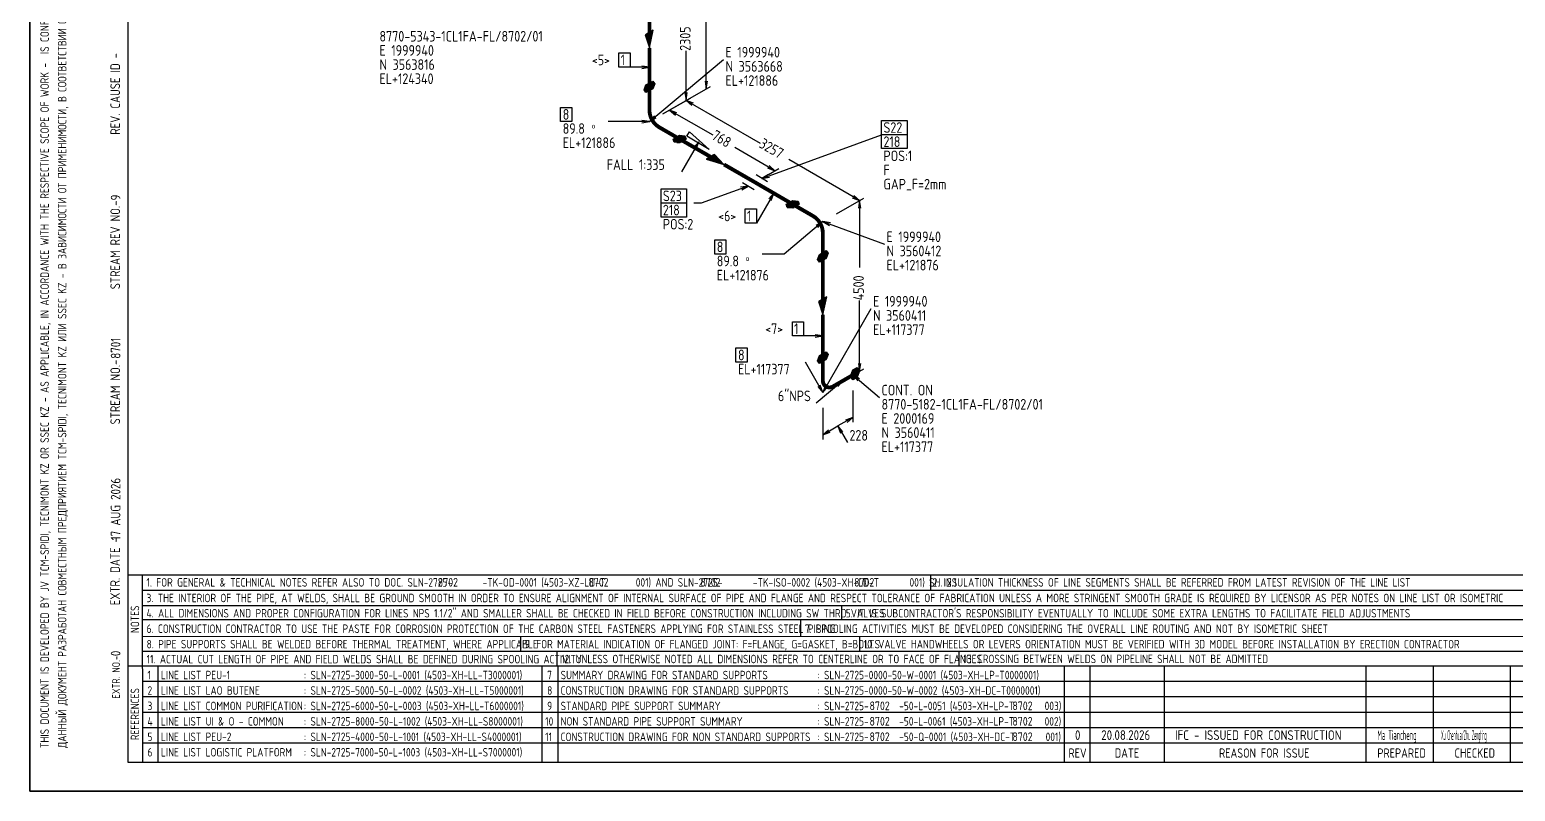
# Model space of a CAD drawing. Extents: x 0 to 594, y 0 to 420.
# Drawn here: x 0 to 384.7, y 0 to 197.2 of the extents above; entities that cross this region are included whole.
import ezdxf

# ---------------------------------------------------------------- set-up
doc = ezdxf.new("R2010")
doc.units = 0
doc.header["$MEASUREMENT"] = 0
doc.linetypes.add('BORDER_2012_SLN$0$8001.Solid', pattern=[0])
for name, color, linetype, lineweight in [('BORDER_2012_SLN$0$BG_01', 7, 'BORDER_2012_SLN$0$8001.Solid', 25), ('BORDER_2012_SLN$0$BG_02', 7, 'BORDER_2012_SLN$0$8001.Solid', 25), ('BORDER_2012_SLN$0$BG_Level_1', 7, 'BORDER_2012_SLN$0$8001.Solid', 25), ('BORDER_2012_SLN$0$Level_1', 7, 'BORDER_2012_SLN$0$8001.Solid', 25), ('BORDER_2012_SLN$0$Level_18', 7, 'BORDER_2012_SLN$0$8001.Solid', 25)]:
    doc.layers.add(name, color=color, linetype=linetype, lineweight=lineweight)
doc.layers.add('GT_1', color=7, linetype='Continuous')
doc.styles.add('BORDER_2012_SLN$0$GOST type A', font='GOST type A')
doc.styles.add('HTX1', font='')
doc.styles.get('HTX1').set_extended_font_data('GOST type A')

# ---------------------------------------------------------------- blocks, each defined once
blk = doc.blocks.new('BORDER_2012_SLN')
at = {"layer": 'BORDER_2012_SLN$0$BG_Level_1', "color": 7, "lineweight": -3}
for p, q in [((402.7, 56), (25.4, 56)), ((29.11, 56), (29.22, 7.5)), ((233.25, 56), (233.24, 52)), ((402.7, 52), (29.1, 52)), ((402.7, 47.99), (29.16, 48.01)), ((210.22, 48), (210.22, 44.42)), ((402.7, 44.41), (29.17, 44.42)), ((199.61, 44.42), (199.61, 40.02)), ((402.7, 39.96), (29.15, 40.07)), ((127.1, 40.04), (127.1, 36.23)), ((214.87, 40.02), (214.87, 36.23)), ((136.5, 36.23), (136.5, 32.43)), ((240.64, 36.23), (240.64, 32.43)), ((33.22, 32.43), (33.22, 7.59)), ((132.63, 32.43), (132.63, 7.6)), ((136.8, 32.43), (136.8, 7.59))]:
    blk.add_line(p, q, dxfattribs=at)
at = {"layer": 'BORDER_2012_SLN$0$Level_1', "color": 7, "lineweight": -3}
for p, q in [((25.4, 412.5), (25.4, 7.5)), ((402.7, 36.23), (29.15, 36.23)), ((402.7, 32.43), (25.4, 32.43)), ((267.9, 32.43), (267.91, 7.5)), ((274.59, 7.5), (274.59, 32.43)), ((293.91, 7.5), (293.91, 32.43)), ((346.11, 7.5), (346.11, 32.43)), ((363.55, 7.5), (363.55, 32.43)), ((383.52, 7.5), (383.52, 32.43)), ((402.7, 28.43), (29.17, 28.43)), ((402.7, 24.43), (29.18, 24.43)), ((402.7, 20.43), (29.19, 20.43)), ((402.7, 16.43), (29.2, 16.43)), ((402.7, 12.43), (29.2, 12.43)), ((25.4, 7.5), (588.6, 7.5))]:
    blk.add_line(p, q, dxfattribs=at)
at = {"layer": 'BORDER_2012_SLN$0$Level_18', "color": 7, "lineweight": -3, "flags": 128}
blk.add_lwpolyline([(0, 0), (0, 420), (594, 420), (594, 0)], close=True, dxfattribs=at)
at = {"color": 7, "char_height": 2.2, "attachment_point": 1, "style": 'BORDER_2012_SLN$0$GOST type A'}
for s, insert in [('{\\l\\fGOST type A|b0|i0;\\T1;1}', (30.5, 31.2)), ('{\\l\\fGOST type A|b0|i0;\\T1;: SLN-2725-3000-50-L-0001 (4503-XH-LL-T3000001)}', (71, 31.2)), ('{\\l\\fGOST type A|b0|i0;\\T1;7}', (134, 31.2)), ('{\\l\\fGOST type A|b0|i0;\\T1;SUMMARY DRAWING FOR STANDARD SUPPORTS}', (137.5, 31.2)), ('{\\l\\fGOST type A|b0|i0;\\T1;: SLN-2725-0000-50-W-0001 (4503-XH-LP-T0000001)}', (204, 31.2)), ('{\\l\\fGOST type A|b0|i0;\\T1;2}', (30.5, 27.2)), ('{\\l\\fGOST type A|b0|i0;\\T1;LINE LIST LAO BUTENE}', (34, 27.2)), ('{\\l\\fGOST type A|b0|i0;\\T1;: SLN-2725-5000-50-L-0002 (4503-XH-LL-T5000001)}', (71, 27.2)), ('{\\l\\fGOST type A|b0|i0;\\T1;8}', (134, 27.2)), ('{\\l\\fGOST type A|b0|i0;\\T1;CONSTRUCTION DRAWING FOR STANDARD SUPPORTS}', (137.5, 27.2)), ('{\\l\\fGOST type A|b0|i0;\\T1;: SLN-2725-0000-50-W-0002 (4503-XH-DC-T0000001)}', (204, 27.2)), ('{\\l\\fGOST type A|b0|i0;\\T1;3}', (30.5, 23.2)), ('{\\l\\fGOST type A|b0|i0;\\T1;LINE LIST COMMON PURIFICATION}', (34, 23.2)), ('{\\l\\fGOST type A|b0|i0;\\T1;: SLN-2725-6000-50-L-0003 (4503-XH-LL-T6000001)}', (71, 23.2)), ('{\\l\\fGOST type A|b0|i0;\\T1;9}', (134, 23.2)), ('{\\C256;STANDARD PIPE SUPPORT SUMMARY}', (137.5, 23.2)), ('{\\fGOST type A|b0|i0|c0|p34;: SLN-2725-       -50-L-0051 (4503-XH-LP-T       003)}', (204, 23.2)), ('{\\l\\fGOST type A|b0|i0;\\T1;: SLN-2725-8000-50-L-1002 (4503-XH-LL-S8000001)}', (71, 19.2)), ('{\\fGOST type A|b0|i0|c0|p34;: SLN-2725-       -50-L-0061 (4503-XH-LP-T       002)}', (204, 19.2)), ('{\\l\\fGOST type A|b0|i0;\\T1;4}', (30.5, 19.2)), ('{\\l\\fGOST type A|b0|i0;\\T1;LINE LIST UI & O - COMMON}', (34, 19.2)), ('{\\l\\fGOST type A|b0|i0;\\T1;: SLN-2725-4000-50-L-1001 (4503-XH-LL-S4000001)}', (71, 15.2)), ('{\\l\\fGOST type A|b0|i0;\\T1;10}', (133.5, 19.2)), ('{\\l\\fGOST type A|b0|i0;\\T1;NON STANDARD PIPE SUPPORT SUMMARY}', (137.5, 19.2)), ('{\\fGOST type A|b0|i0|c0|p34;: SLN-2725-       -50-Q-0001 (4503-XH-DC-T       001)}', (204, 15.2)), ('{\\l\\fGOST type A|b0|i0;\\T1;5}', (30.5, 15.2)), ('{\\l\\fGOST type A|b0|i0;\\T1;LINE LIST PEU-2}', (34, 15.2)), ('{\\l\\fGOST type A|b0|i0;\\T1;11}', (133.5, 15.2)), ('{\\C256;CONSTRUCTION DRAWING FOR NON STANDARD SUPPORTS}', (137.5, 15.2)), ('{\\l\\fGOST type A|b0|i0;\\T1;6}', (30.5, 11.2)), ('{\\l\\fGOST type A|b0|i0;\\T1;LINE LIST LOGISTIC PLATFORM}', (34, 11.2)), ('{\\l\\fGOST type A|b0|i0;\\T1;: SLN-2725-7000-50-L-1003 (4503-XH-LL-S7000001)}', (71, 11.2))]:
    blk.add_mtext(s, dxfattribs=dict(at, insert=insert))
at = {"layer": 'BORDER_2012_SLN$0$BG_01', "color": 7, "attachment_point": 1, "rotation": 90, "style": 'BORDER_2012_SLN$0$GOST type A'}
for s, insert, char_height in [('{\\fGOST type A|b0|i0|c134|p34;\\W1.01;ДАННЫЙ ДОКУМЕНТ РАЗРАБОТАН СОВМЕСТНЫМ ПРЕДПРИЯТИЕМ \\fGOST type A|b0|i0|c0|p34;TCM-SPIDI, TECNIMONT KZ \\fGOST type A|b0|i0|c134|p34;ИЛИ \\fGOST type A|b0|i0|c0|p34;SSEC KZ - \\fGOST type A|b0|i0|c134|p34;В ЗАВИСИМОСТИ ОТ ПРИМЕНИМОСТИ\\fGOST type A|b0|i0|c0|p34;, \\fGOST type A|b0|i0|c134|p34;В СООТВЕТСТВИИ С СООТВЕТСТВУЮЩЕЙ ОБЛАСТЬЮ РАБОТ\\fGOST type A|b0|i0|c0|p34;. \\fGOST type A|b0|i0|c134|p34;ЯВЛЯЕТСЯ КОНФИДЕНЦИАЛЬНЫМ И НЕ МОЖЕТ БЫТЬ ИСПОЛЬЗОВАН ДРУГИМИ ЛИЦАМИ ДЛЯ КАКИХ\\fGOST type A|b0|i0|c0|p34;-\\fGOST type A|b0|i0|c134|p34;ЛИБО ЦЕЛЕЙ\\fGOST type A|b0|i0|c0|p34;, \\fGOST type A|b0|i0|c134|p34;КРОМЕ ПРОЕКТА \\fGOST type A|b0|i0|c0|p34;SILLENO.}', (7.3, 11.21), 2.2), ('{\\l\\fGOST type A|b0|i0;\\T1;EXTR. DATE -}', (20.86, 48.18), 2.5), ('{\\l\\fGOST type A|b0|i0;\\T1;EXTR. NO.-}', (21.36, 24.02), 2)]:
    blk.add_mtext(s, dxfattribs=dict(at, insert=insert, char_height=char_height))
at = {"layer": 'BORDER_2012_SLN$0$BG_01', "color": 7, "insert": (2.76, 11.2), "char_height": 2.2, "attachment_point": 1, "rotation": 90, "line_spacing_factor": 1.090909, "style": 'BORDER_2012_SLN$0$GOST type A'}
blk.add_mtext('{\\fGOST type A|b0|i0|c0|p34;\\W1.01;THIS DOCUMENT IS DEVELOPED BY JV TCM-SPIDI, TECNIMONT KZ OR SSEC KZ - AS APPLICABLE, IN ACCORDANCE WITH THE RESPECTIVE SCOPE OF WORK -  IS CONFIDENTIAL AND CANNOT BE USED BY OTHERS FOR ANY PURPOSE OTHER THAN THE SILLENO PROJECT}', dxfattribs=at)
at = {"layer": 'BORDER_2012_SLN$0$BG_02', "color": 7, "char_height": 2.5, "attachment_point": 1, "rotation": 90, "style": 'BORDER_2012_SLN$0$GOST type A'}
for s, insert in [('{\\l\\fGOST type A|b0|i0;\\T1;REV. CAUSE ID - }', (20.9, 170)), ('{\\l\\fGOST type A|b0|i0;\\T1;STREAM REV NO.-}', (20.9, 130)), ('{\\l\\fGOST type A|b0|i0;\\T1;STREAM NO.-}', (20.9, 95))]:
    blk.add_mtext(s, dxfattribs=dict(at, insert=insert))
at = {"layer": 'BORDER_2012_SLN$0$BG_Level_1', "color": 7, "attachment_point": 1, "style": 'BORDER_2012_SLN$0$GOST type A'}
for s, insert, char_height in [('{\\fGOST type A|b0|i0|c0|p34;\\C256; 1. FOR GENERAL & TECHNICAL NOTES REFER ALSO TO DOC. SLN-2725-       -TK-OD-0001 (4503-XZ-LD-T       001) AND SLN-2725-       -TK-ISO-0002 (4503-XH-LD-T       001) SH. 2.1}', (29.11, 55.19), 2.2), ('{\\fGOST type A|b0|i0|c0|p34;\\C256;2. INSULATION THICKNESS OF LINE SEGMENTS SHALL BE REFERRED FROM LATEST REVISION OF THE LINE LIST}', (233.84, 55.19), 2.2), ('{\\fGOST type A|b0|i0|c0|p34;\\C256; 3. THE INTERIOR OF THE PIPE, AT WELDS, SHALL BE GROUND SMOOTH IN ORDER TO ENSURE ALIGNMENT OF INTERNAL SURFACE OF PIPE AND FLANGE AND RESPECT TOLERANCE OF FABRICATION UNLESS A MORE STRINGENT SMOOTH GRADE IS REQUIRED BY LICENSOR AS PER NOTES ON LINE LIST OR ISOMETRIC}', (29.12, 51.15), 2.2), ('{\\fGOST type A|b0|i0|c0|p34;\\C256; 4. ALL DIMENSIONS AND PROPER CONFIGURATION FOR LINES NPS 1.1/2" AND SMALLER SHALL BE CHECKED IN FIELD BEFORE CONSTRUCTION INCLUDING SW THRD VALVES}', (29.13, 47.2), 2.2), ("{\\C256; 5. IT IS SUBCONTRACTOR'S RESPONSIBILITY EVENTUALLY TO INCLUDE SOME EXTRA LENGTHS TO FACILITATE FIELD ADJUSTMENTS}", (210.22, 47.2), 2.2), ('{\\C256; 6. CONSTRUCTION CONTRACTOR TO USE THE PASTE FOR CORROSION PROTECTION OF THE CARBON STEEL FASTENERS APPLYING FOR STAINLESS STEEL PIPING}', (29.14, 43.2), 2.2), ('{\\C256; 7. SPOOLING ACTIVITIES MUST BE DEVELOPED CONSIDERING THE OVERALL LINE ROUTING AND NOT BY ISOMETRIC SHEET}', (199.61, 43.2), 2.2), ('{\\C256; 8. PIPE SUPPORTS SHALL BE WELDED BEFORE THERMAL TREATMENT, WHERE APPLICABLE}', (29.15, 39.2), 2.2), ('{\\C256; 9. FOR MATERIAL INDICATION OF FLANGED JOINT: F=FLANGE, G=GASKET, B=BOLTS}', (127.1, 39.2), 2.2), ('{\\C256; 10. VALVE HANDWHEELS OR LEVERS ORIENTATION MUST BE VERIFIED WITH 3D MODEL BEFORE INSTALLATION BY ERECTION CONTRACTOR}', (214.87, 39.2), 2.2), ('{\\C256; 11. ACTUAL CUT LENGTH OF PIPE AND FIELD WELDS SHALL BE DEFINED DURING SPOOLING ACTIVITY}', (29.16, 35.32), 2.2), ('{\\C256; 12. UNLESS OTHERWISE NOTED ALL DIMENSIONS REFER TO CENTERLINE OR TO FACE OF FLANGES}', (136.5, 35.35), 2.2), ('{\\C256; 13. CROSSING BETWEEN WELDS ON PIPELINE SHALL NOT BE ADMITTED}', (240.64, 35.38), 2.2), ('{\\l\\fGOST type A|b0|i0;\\T1;LINE LIST PEU-1}', (34, 31.2), 2.2), ('{\\l\\fGOST type A|b0|i0;\\T1;REV}', (269, 11.1), 2.4), ('{\\l\\fGOST type A|b0|i0;\\T1;DATE}', (281, 11.1), 2.4), ('{\\l\\fGOST type A|b0|i0;\\T1;REASON FOR ISSUE}', (308, 11.1), 2.4), ('{\\l\\fGOST type A|b0|i0;\\T1;PREPARED}', (349, 11.1), 2.4), ('{\\l\\fGOST type A|b0|i0;\\T1;CHECKED}', (369, 11.1), 2.4)]:
    blk.add_mtext(s, dxfattribs=dict(at, insert=insert, char_height=char_height))
at = {"layer": 'BORDER_2012_SLN$0$BG_Level_1', "color": 7, "char_height": 2.2, "attachment_point": 1, "rotation": 90, "style": 'BORDER_2012_SLN$0$GOST type A'}
for s, insert in [('{\\l\\fGOST type A|b0|i0;\\T1;NOTES}', (26.15, 40.99)), ('{\\l\\fGOST type A|b0|i0;\\T1;REFERENCES}', (26.15, 13.23))]:
    blk.add_mtext(s, dxfattribs=dict(at, insert=insert))

msp = doc.modelspace()

# ---------------------------------------------------------------- linework, layer by layer
at = {"layer": 'GT_1', "flags": 128}
for points in [[(0, 0), (594, 0), (594, 420), (0, 420), (0, 0)], [(175.2, 181.9), (175.2, 242.5)], [(160.5, 196.5), (159.4, 195.9), (160.5, 192.5), (161.5, 197.1), (159.5, 195.9), (160.5, 192.9), (161.4, 197), (159.7, 196), (160.5, 193.3), (161.3, 196.9), (159.8, 196.1), (160.5, 193.7), (161.1, 196.9), (159.9, 196.2), (160.5, 194.1), (161, 196.8), (160.1, 196.3), (160.5, 194.5), (160.8, 196.7), (160.2, 196.3), (160.5, 194.8), (160.7, 196.6), (160.4, 196.4), (160.5, 195.2), (160.6, 196.5), (160.5, 196.5), (160.5, 192.5)], [(152.6, 191.2), (155.5, 191.2), (155.5, 187.5), (152.6, 187.5), (152.6, 191.2)], [(160.5, 173.4), (179.7, 189.5)], [(170, 178.9), (170, 191.7)], [(160.5, 187.5), (155.5, 187.5)], [(158.5, 187.2), (160.5, 187.5), (158.5, 187.8)], [(159.6, 180.9), (159.1, 181.6), (159.6, 182.9), (161.4, 183.9), (161.9, 183.2), (161.4, 181.9), (159.6, 180.9)], [(159.1, 181.6), (160.86, 181.6)], [(159.177, 181.8), (161.22, 181.8)], [(159.243, 181.4), (160.5, 181.4)], [(159.254, 182), (161.438, 182)], [(159.331, 182.2), (161.515, 182.2)], [(159.386, 181.2), (160.14, 181.2)], [(159.408, 182.4), (161.592, 182.4)], [(159.485, 182.6), (161.669, 182.6)], [(159.562, 182.8), (161.746, 182.8)], [(159.78, 183), (161.823, 183)], [(160.14, 183.2), (161.9, 183.2)], [(160.5, 183.4), (161.757, 183.4)], [(160.86, 183.6), (161.614, 183.6)], [(164, 175.4), (176.3, 182.5)], [(169.7, 180.9), (170, 178.9), (170.3, 180.9)], [(174.9, 183.9), (175.2, 181.9), (175.5, 183.9)], [(137.5, 177.1), (140.4, 177.1), (140.4, 173.4), (137.5, 173.4), (137.5, 177.1)], [(164, 175.4), (171.1, 179.5)], [(164, 175.4), (171.1, 179.5)], [(164, 175.4), (166.7, 177)], [(171.9, 178.2), (170, 178.9), (171.5, 177.6)], [(170, 178.9), (189.2, 167.8)], [(160.5, 173.4), (155.5, 173.4), (149.8, 173.4)], [(158.5, 173.1), (160.5, 173.4), (158.5, 173.7)], [(161.8, 174.9), (160.5, 173.4), (162.2, 174.4)], [(167.6, 175.7), (165.7, 176.4), (167.2, 175.1)], [(165.7, 176.4), (176.9, 170)], [(220.6, 173.7), (227.2, 173.7), (227.2, 170), (220.6, 170), (220.6, 173.7)], [(168.3, 167.9), (166.9, 168.1), (166.6, 168.9), (168.3, 169.9), (169.7, 169.7), (170, 168.9), (168.3, 167.9)], [(167.45, 169.4), (169.813, 169.4)], [(167.79, 169.6), (169.738, 169.6)], [(168.13, 169.8), (169, 169.8)], [(176, 166.2), (170.2, 169.6), (170.9, 170.8), (176, 166.2)], [(189.6, 158.7), (220.6, 170)], [(220.6, 170.1), (227.2, 170.1), (227.2, 166.4), (220.6, 166.4), (220.6, 170.1)], [(166.638, 168.8), (169.83, 168.8)], [(166.713, 168.6), (169.49, 168.6)], [(166.77, 169), (169.963, 169)], [(166.788, 168.4), (169.15, 168.4)], [(166.863, 168.2), (168.81, 168.2)], [(167.11, 169.2), (169.888, 169.2)], [(167.6, 168), (168.47, 168)], [(173.3, 168.2), (168.8, 160.4)], [(172.6, 166.3), (173.3, 168.2), (172, 166.7)], [(193, 160.7), (182.6, 166.7)], [(176.3, 164.3), (175.2, 163.7), (179.8, 162.3), (177.3, 164.9), (175.3, 163.7), (179.4, 162.5), (177.2, 164.8), (175.5, 163.8), (179.1, 162.7), (177.1, 164.7), (175.6, 163.9), (178.7, 162.9), (176.9, 164.7), (175.7, 164), (178.4, 163.1), (176.8, 164.6), (175.9, 164.1), (178.1, 163.3), (176.6, 164.5), (176, 164.1), (177.8, 163.5), (176.5, 164.4), (176.2, 164.2), (177.4, 163.7), (176.4, 164.3), (176.3, 164.3), (179.8, 162.3)], [(191.1, 161.4), (193, 160.7), (191.5, 162)], [(214.9, 153), (196.6, 163.6)], [(191.1, 157.8), (188.1, 159.6)], [(191.1, 157.8), (188.1, 159.6)], [(191.3, 159.7), (189.6, 158.7), (191.6, 159)], [(191.3, 159.7), (194, 161.3)], [(163.5, 156), (170.1, 156), (170.1, 152.3), (163.5, 152.3), (163.5, 156)], [(186.1, 156.7), (173.9, 152.3), (172, 152.3)], [(184.4, 155.7), (186.1, 156.7), (184.1, 156.4)], [(184.6, 157.6), (187.6, 155.8)], [(184.6, 157.6), (187.6, 155.8)], [(192.7, 154.9), (188.2, 147.1)], [(192, 153), (192.7, 154.9), (191.4, 153.4)], [(213, 153.7), (214.9, 153), (213.4, 154.3)], [(163.5, 152.4), (170.1, 152.4), (170.1, 148.7), (163.5, 148.7), (163.5, 152.4)], [(185.3, 150.8), (188.2, 150.8), (188.2, 147.1), (185.3, 147.1), (185.3, 150.8)], [(197.6, 151), (196.2, 151.2), (195.9, 152), (197.6, 153), (199, 152.8), (199.3, 152), (197.6, 151)], [(195.9, 152), (199.3, 152)], [(195.975, 151.8), (198.96, 151.8)], [(196.05, 151.6), (198.62, 151.6)], [(196.125, 151.4), (198.28, 151.4)], [(196.2, 151.2), (197.94, 151.2)], [(196.24, 152.2), (199.225, 152.2)], [(196.58, 152.4), (199.15, 152.4)], [(196.92, 152.6), (199.075, 152.6)], [(197.26, 152.8), (199, 152.8)], [(208.9, 149.5), (216, 153.6)], [(208.9, 149.5), (216, 153.6)], [(215.2, 151), (214.9, 153), (214.6, 151)], [(214.9, 153), (214.9, 135.6)], [(205.4, 147.5), (195.4, 139.1), (189.7, 139.1)], [(204.1, 146), (205.4, 147.5), (203.7, 146.5)], [(207.4, 147.2), (205.4, 147.5), (207.1, 146.5)], [(205.4, 147.5), (221.4, 141.7)], [(177.4, 142.8), (180.3, 142.8), (180.3, 139.1), (177.4, 139.1), (177.4, 142.8)], [(204.5, 137), (204, 137.7), (204.5, 139), (206.3, 140), (206.8, 139.3), (206.3, 138), (204.5, 137)], [(204.346, 138.6), (206.531, 138.6)], [(204.423, 138.8), (206.608, 138.8)], [(204.5, 139), (206.685, 139)], [(204.86, 139.2), (206.762, 139.2)], [(205.22, 139.4), (206.729, 139.4)], [(205.58, 139.6), (206.586, 139.6)], [(205.94, 139.8), (206.443, 139.8)], [(204.038, 137.8), (205.94, 137.8)], [(204.071, 137.6), (205.58, 137.6)], [(204.115, 138), (206.3, 138)], [(204.192, 138.2), (206.377, 138.2)], [(204.214, 137.4), (205.22, 137.4)], [(204.269, 138.4), (206.454, 138.4)], [(204.357, 137.2), (204.86, 137.2)], [(205.4, 127.4), (204.3, 126.8), (205.4, 123.4), (206.4, 128), (204.4, 126.8), (205.4, 123.8), (206.3, 127.9), (204.6, 126.9), (205.4, 124.2), (206.2, 127.8), (204.7, 127), (205.4, 124.6), (206, 127.8), (204.8, 127.1), (205.4, 125), (205.9, 127.7), (205, 127.2), (205.4, 125.4), (205.7, 127.6), (205.1, 127.2), (205.4, 125.7), (205.6, 127.5), (205.3, 127.3), (205.4, 126.1), (205.5, 127.4), (205.4, 127.4), (205.4, 123.4)], [(214.9, 108.8), (214.9, 127.1)], [(205.4, 103.3), (217.9, 125)], [(197.5, 121.6), (200.4, 121.6), (200.4, 117.9), (197.5, 117.9), (197.5, 121.6)], [(205.4, 117.9), (200.4, 117.9)], [(203.4, 117.6), (205.4, 117.9), (203.4, 118.2)], [(182.9, 114.8), (185.8, 114.8), (185.8, 111.1), (182.9, 111.1), (182.9, 114.8)], [(204.5, 110.8), (204, 111.5), (204.5, 112.8), (206.3, 113.8), (206.8, 113.1), (206.3, 111.8), (204.5, 110.8)], [(204.038, 111.6), (205.94, 111.6)], [(204.115, 111.8), (206.3, 111.8)], [(204.192, 112), (206.377, 112)], [(204.269, 112.2), (206.454, 112.2)], [(204.346, 112.4), (206.531, 112.4)], [(204.423, 112.6), (206.608, 112.6)], [(204.5, 112.8), (206.685, 112.8)], [(204.86, 113), (206.762, 113)], [(205.22, 113.2), (206.729, 113.2)], [(205.58, 113.4), (206.586, 113.4)], [(205.94, 113.6), (206.443, 113.6)], [(205.4, 103.3), (200.9, 111.1)], [(204.071, 111.4), (205.58, 111.4)], [(204.214, 111.2), (205.22, 111.2)], [(204.357, 111), (204.86, 111)], [(208.9, 105.3), (216, 109.4)], [(213.2, 109.1), (214.3, 109.7), (214.9, 108.8), (214.3, 107.2), (213.2, 106.5), (212.6, 107.5), (213.2, 109.1)], [(212.713, 107.8), (214.525, 107.8)], [(212.788, 108), (214.6, 108)], [(212.863, 108.2), (214.675, 108.2)], [(212.938, 108.4), (214.75, 108.4)], [(213.013, 108.6), (214.825, 108.6)], [(213.088, 108.8), (214.9, 108.8)], [(213.163, 109), (214.767, 109)], [(214.9, 106.8), (213.2, 107.8), (214.5, 106.3)], [(213.2, 107.8), (220.1, 102)], [(213.383, 109.2), (214.633, 109.2)], [(213.75, 109.4), (214.5, 109.4)], [(214.6, 110.8), (214.9, 108.8), (215.2, 110.8)], [(210.6, 106.3), (203.7, 100.5)], [(204.1, 104.8), (205.4, 103.3), (204.7, 105.2)], [(206.1, 105.2), (205.4, 103.3), (206.7, 104.8)], [(209.3, 104.8), (210.6, 106.3), (208.9, 105.3)], [(212.638, 107.6), (214.45, 107.6)], [(212.66, 107.4), (214.375, 107.4)], [(212.78, 107.2), (214.3, 107.2)], [(212.9, 107), (213.986, 107)], [(213.02, 106.8), (213.671, 106.8)], [(213.2, 103.8), (213.2, 95.6)], [(205.4, 99.3), (205.4, 91.1)], [(213.2, 96.8), (209.3, 94.6)], [(211.7, 95.5), (213.2, 96.8), (211.3, 96.1)], [(205.4, 92.3), (209.3, 94.6)], [(206.9, 93.6), (205.4, 92.3), (207.3, 93)], [(210.6, 93.1), (209.3, 94.6), (210, 92.7)], [(209.3, 94.6), (211.8, 90.3)]]:
    msp.add_lwpolyline(points, dxfattribs=at)
at = {"layer": 'GT_1', "const_width": 1, "flags": 128}
for points in [[(160.5, 206.6), (160.5, 196.5)], [(160.5, 192.5), (160.5, 182.4)], [(160.5, 182.4), (160.5, 176.4)], [(163.1, 171.9), (168.3, 168.9)], [(168.3, 168.9), (176.3, 164.3)], [(179.8, 162.3), (187.8, 157.7)], [(187.8, 157.7), (197.6, 152)], [(197.6, 152), (202.8, 149)], [(205.4, 144.5), (205.4, 138.5)], [(205.4, 138.5), (205.4, 127.4)], [(205.4, 123.4), (205.4, 112.3)], [(205.4, 112.3), (205.4, 106.3)], [(208, 104.8), (213.2, 107.8)]]:
    msp.add_lwpolyline(points, dxfattribs=at)
for points in [[(160.5, 176.4, 0.268126), (163.1, 171.9)], [(202.8, 149, -0.267786), (205.4, 144.5)], [(205.4, 106.3, 0.577571), (208, 104.8)]]:
    msp.add_lwpolyline(points, format="xyb", dxfattribs=at)

# ---------------------------------------------------------------- block references
at = {"linetype": 'Continuous'}
msp.add_blockref('BORDER_2012_SLN', (0, 0), dxfattribs=at)

# ---------------------------------------------------------------- texts
at = {"layer": 'GT_1', "style": 'HTX1'}
for s, height, width, p in [('8770-5343-1CL1FA-FL/8702/01', 2.75, 1.02, (90.586, 194.133)), ('E 1999940', 2.75, 1.02, (90.586, 190.467)), ('E 1999940', 2.75, 1.02, (180.2, 190)), ('N 3563816', 2.75, 1.02, (90.586, 186.8)), ('<5>', 2.75, 1.02, (145.571, 188)), ('1', 2.75, 1.02, (153.051, 188)), ('N 3563668', 2.75, 1.02, (180.2, 186.333)), ('EL+124340', 2.75, 1.02, (90.586, 183.133)), ('EL+121886', 2.75, 1.02, (180.2, 182.667)), ('8', 2.75, 1.02, (138.029, 173.9)), ('S22', 2.75, 1.02, (221.1, 170.5)), ('89.8', 2.75, 1.02, (138.029, 170.233)), ('EL+121886', 2.75, 1.02, (138.029, 166.567)), ('o', 1.375, 1.02, (145.509, 171.608)), ('218', 2.75, 1.02, (221.1, 166.833)), ('POS:1', 2.75, 1.02, (221.1, 163.167)), ('FALL 1:335', 2.75, 1.02, (149.443, 160.9)), ('F', 2.75, 1.02, (221.1, 159.5)), ('GAP_F=2mm', 2.75, 1.02, (221.1, 155.833)), ('S23', 2.75, 1.02, (163.971, 152.8)), ('218', 2.75, 1.02, (163.971, 149.133)), ('<6>', 2.75, 1.02, (178.271, 147.6)), ('1', 2.75, 1.02, (185.751, 147.6)), ('POS:2', 2.75, 1.02, (163.971, 145.467)), ('8', 2.75, 1.02, (177.929, 139.6)), ('E 1999940', 2.75, 1.02, (221.9, 142.2)), ('89.8', 2.75, 1.02, (177.929, 135.933)), ('N 3560412', 2.75, 1.02, (221.9, 138.533)), ('EL+121876', 2.75, 1.02, (177.929, 132.267)), ('o', 1.375, 1.02, (185.409, 137.308)), ('EL+121876', 2.75, 1.02, (221.9, 134.867)), ('E 1999940', 2.75, 1.02, (218.4, 125.5)), ('N 3560411', 2.75, 1.02, (218.4, 121.833)), ('<7>', 2.75, 1.02, (190.471, 118.4)), ('1', 2.75, 1.02, (197.951, 118.4)), ('EL+117377', 2.75, 1.02, (218.4, 118.167)), ('8', 2.75, 1.02, (183.429, 111.6)), ('EL+117377', 2.75, 1.02, (183.429, 107.933)), ('6"NPS', 2.75, 1.02, (193.771, 101)), ('CONT. ON', 2.75, 1.02, (220.6, 102.5)), ('8770-5182-1CL1FA-FL/8702/01', 2.75, 1.02, (220.6, 98.833)), ('E 2000169', 2.75, 1.02, (220.6, 95.167)), ('228', 2.75, 1.02, (212.3, 90.8)), ('N 3560411', 2.75, 1.02, (220.6, 91.5)), ('EL+117377', 2.75, 1.02, (220.6, 87.833)), ('8702', 2.25, 1.02, (105.7, 53)), ('8702', 2.25, 1.02, (144.7, 53)), ('8702', 2.25, 1.02, (173.7, 53)), ('8702', 2.25, 1.02, (213.5, 53)), ('8702', 2.25, 1.02, (217.5, 21)), ('8702', 2.25, 1.02, (254.5, 21)), ('8702', 2.25, 1.02, (217.5, 17)), ('8702', 2.25, 1.02, (254.5, 17)), ('0', 2.5, 1.02, (270.7, 13.3)), ('0', 2.5, 1.02, (270.7, 13.3)), ('0', 2.5, 1.02, (270.7, 13.3)), ('0', 2.5, 1.02, (270.7, 13.3)), ('0', 2.5, 1.02, (270.7, 13.3)), ('0', 2.5, 1.02, (270.7, 13.3)), ('0', 2.5, 1.02, (270.7, 13.3)), ('0', 2.5, 1.02, (270.7, 13.3)), ('0', 2.5, 1.02, (270.7, 13.3)), ('0', 2.5, 1.02, (270.7, 13.3)), ('0', 2.5, 1.02, (270.7, 13.3)), ('0', 2.5, 1.02, (270.7, 13.3)), ('0', 2.5, 1.02, (270.7, 13.3)), ('0', 2.5, 1.02, (270.7, 13.3)), ('20.08.2026', 2.5, 1.02, (277.5, 13.3)), ('20.08.2026', 2.5, 1.02, (277.5, 13.3)), ('20.08.2026', 2.5, 1.02, (277.5, 13.3)), ('20.08.2026', 2.5, 1.02, (277.5, 13.3)), ('20.08.2026', 2.5, 1.02, (277.5, 13.3)), ('20.08.2026', 2.5, 1.02, (277.5, 13.3)), ('20.08.2026', 2.5, 1.02, (277.5, 13.3)), ('20.08.2026', 2.5, 1.02, (277.5, 13.3)), ('20.08.2026', 2.5, 1.02, (277.5, 13.3)), ('20.08.2026', 2.5, 1.02, (277.5, 13.3)), ('20.08.2026', 2.5, 1.02, (277.5, 13.3)), ('20.08.2026', 2.5, 1.02, (277.5, 13.3)), ('20.08.2026', 2.5, 1.02, (277.5, 13.3)), ('20.08.2026', 2.5, 1.02, (277.5, 13.3)), ('IFC - ISSUED FOR CONSTRUCTION', 2.5, 1.02, (296.6, 13.3)), ('IFC - ISSUED FOR CONSTRUCTION', 2.5, 1.02, (296.6, 13.3)), ('IFC - ISSUED FOR CONSTRUCTION', 2.5, 1.02, (296.6, 13.3)), ('IFC - ISSUED FOR CONSTRUCTION', 2.5, 1.02, (296.6, 13.3)), ('IFC - ISSUED FOR CONSTRUCTION', 2.5, 1.02, (296.6, 13.3)), ('IFC - ISSUED FOR CONSTRUCTION', 2.5, 1.02, (296.6, 13.3)), ('IFC - ISSUED FOR CONSTRUCTION', 2.5, 1.02, (296.6, 13.3)), ('IFC - ISSUED FOR CONSTRUCTION', 2.5, 1.02, (296.6, 13.3)), ('IFC - ISSUED FOR CONSTRUCTION', 2.5, 1.02, (296.6, 13.3)), ('IFC - ISSUED FOR CONSTRUCTION', 2.5, 1.02, (296.6, 13.3)), ('IFC - ISSUED FOR CONSTRUCTION', 2.5, 1.02, (296.6, 13.3)), ('IFC - ISSUED FOR CONSTRUCTION', 2.5, 1.02, (296.6, 13.3)), ('IFC - ISSUED FOR CONSTRUCTION', 2.5, 1.02, (296.6, 13.3)), ('IFC - ISSUED FOR CONSTRUCTION', 2.5, 1.02, (296.6, 13.3)), ('Ma Tiancheng', 2.5, 0.5, (349, 13.3)), ('Ma Tiancheng', 2.5, 0.5, (349, 13.3)), ('Ma Tiancheng', 2.5, 0.5, (349, 13.3)), ('Ma Tiancheng', 2.5, 0.5, (349, 13.3)), ('Ma Tiancheng', 2.5, 0.5, (349, 13.3)), ('Ma Tiancheng', 2.5, 0.5, (349, 13.3)), ('Ma Tiancheng', 2.5, 0.5, (349, 13.3)), ('Ma Tiancheng', 2.5, 0.5, (349, 13.3)), ('Ma Tiancheng', 2.5, 0.5, (349, 13.3)), ('Ma Tiancheng', 2.5, 0.5, (349, 13.3)), ('Ma Tiancheng', 2.5, 0.5, (349, 13.3)), ('Ma Tiancheng', 2.5, 0.5, (349, 13.3)), ('Ma Tiancheng', 2.5, 0.5, (349, 13.3)), ('Ma Tiancheng', 2.5, 0.5, (349, 13.3)), ('Xu Chenhua/Zhu Zengting', 2.5, 0.3, (365.5, 13.3)), ('Xu Chenhua/Zhu Zengting', 2.5, 0.3, (365.5, 13.3)), ('Xu Chenhua/Zhu Zengting', 2.5, 0.3, (365.5, 13.3)), ('Xu Chenhua/Zhu Zengting', 2.5, 0.3, (365.5, 13.3)), ('Xu Chenhua/Zhu Zengting', 2.5, 0.3, (365.5, 13.3)), ('Xu Chenhua/Zhu Zengting', 2.5, 0.3, (365.5, 13.3)), ('Xu Chenhua/Zhu Zengting', 2.5, 0.3, (365.5, 13.3)), ('Xu Chenhua/Zhu Zengting', 2.5, 0.3, (365.5, 13.3)), ('Xu Chenhua/Zhu Zengting', 2.5, 0.3, (365.5, 13.3)), ('Xu Chenhua/Zhu Zengting', 2.5, 0.3, (365.5, 13.3)), ('Xu Chenhua/Zhu Zengting', 2.5, 0.3, (365.5, 13.3)), ('Xu Chenhua/Zhu Zengting', 2.5, 0.3, (365.5, 13.3)), ('Xu Chenhua/Zhu Zengting', 2.5, 0.3, (365.5, 13.3)), ('Xu Chenhua/Zhu Zengting', 2.5, 0.3, (365.5, 13.3)), ('8702', 2.25, 1.02, (217.5, 13)), ('8702', 2.25, 1.02, (254.5, 13))]:
    msp.add_text(s, height=height, dxfattribs=dict(at, width=width)).set_placement(p)
at = {"layer": 'GT_1', "style": 'HTX1', "width": 1.02}
for s, height, rotation, p in [('2305', 2.75, 90, (171.126, 191.729)), ('768', 2.75, 330, (176.347, 169.012)), ('3257', 2.75, 330, (188.66, 166.883)), ('9', 2.5, 90, (23.5, 153)), ('4500', 2.75, 90, (216.026, 127.129)), ('8701', 2.5, 90, (23.5, 112)), ('17 AUG 2026', 2.5, 90, (23.5, 65)), ('0', 2.5, 90, (23.5, 35))]:
    msp.add_text(s, height=height, rotation=rotation, dxfattribs=at).set_placement(p)

doc.saveas('drawing.dxf')
